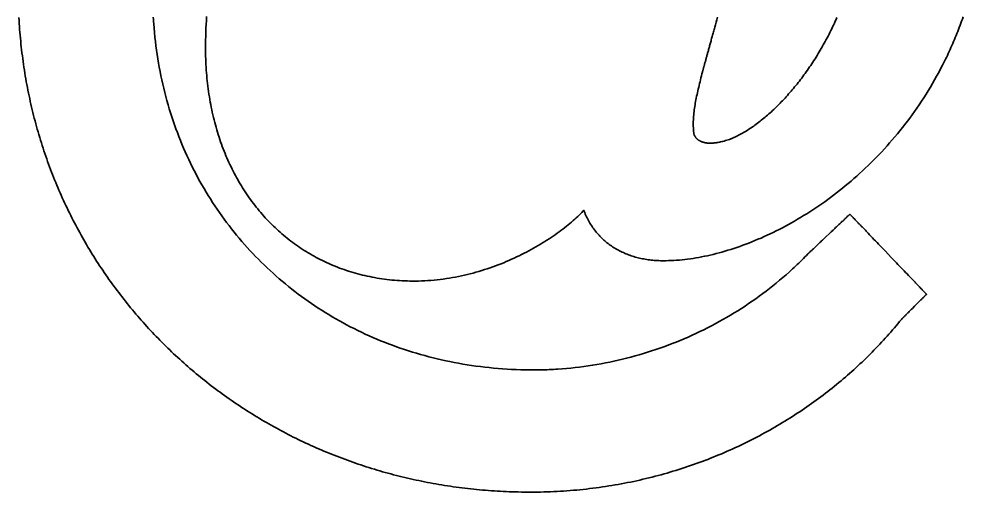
# Model space of a CAD drawing. Header units: inches. Extents: x -10 to 141, y 12 to 85.
# Drawn here: x 70.4 to 139.2, y 12 to 46.4 of the extents above; entities that cross this region are included whole.
import ezdxf

# ---------------------------------------------------------------- set-up
doc = ezdxf.new("R2010")
doc.units = ezdxf.units.IN
doc.header["$MEASUREMENT"] = 0
doc.layers.add('Layer 1', color=7, linetype='Continuous')

msp = doc.modelspace()

# ---------------------------------------------------------------- linework, layer by layer
at = {"layer": 'Layer 1', "color": 250, "lineweight": 35}
for points in [[(70.385, 46.542), (70.397, 46.325), (70.41, 46.109), (70.425, 45.893), (70.441, 45.677), (70.458, 45.462), (70.476, 45.247), (70.495, 45.033), (70.516, 44.819), (70.538, 44.605), (70.561, 44.392), (70.585, 44.179), (70.61, 43.967), (70.636, 43.755), (70.664, 43.544), (70.693, 43.333), (70.723, 43.122), (70.754, 42.912), (70.786, 42.702), (70.82, 42.493), (70.854, 42.284), (70.89, 42.076), (70.927, 41.868), (70.965, 41.661), (71.004, 41.454), (71.044, 41.248), (71.086, 41.042), (71.128, 40.836), (71.172, 40.631), (71.217, 40.427), (71.263, 40.223), (71.31, 40.019), (71.358, 39.816), (71.407, 39.613), (71.458, 39.411), (71.509, 39.21), (71.562, 39.009), (71.615, 38.808), (71.67, 38.608), (71.726, 38.408), (71.783, 38.209), (71.841, 38.011), (71.9, 37.813), (71.96, 37.615), (72.021, 37.418), (72.084, 37.222), (72.147, 37.026), (72.212, 36.831), (72.277, 36.636), (72.344, 36.442), (72.411, 36.248), (72.48, 36.055), (72.55, 35.862), (72.62, 35.67), (72.692, 35.478), (72.765, 35.287), (72.839, 35.097), (72.914, 34.907), (72.989, 34.717), (73.066, 34.529), (73.144, 34.34), (73.223, 34.153), (73.303, 33.966), (73.384, 33.779), (73.466, 33.593), (73.549, 33.408), (73.633, 33.223), (73.718, 33.039), (73.804, 32.856), (73.891, 32.673), (73.979, 32.491), (74.068, 32.309), (74.158, 32.128), (74.249, 31.947), (74.341, 31.767), (74.434, 31.588), (74.528, 31.409), (74.622, 31.231), (74.718, 31.054), (74.815, 30.877), (74.912, 30.701), (75.011, 30.525), (75.111, 30.35), (75.211, 30.176), (75.313, 30.002), (75.415, 29.829), (75.518, 29.657), (75.622, 29.485), (75.728, 29.314), (75.834, 29.144), (75.941, 28.974), (76.049, 28.805), (76.158, 28.637), (76.267, 28.469), (76.378, 28.302), (76.49, 28.135), (76.602, 27.97), (76.715, 27.804), (76.83, 27.64), (76.945, 27.476), (77.061, 27.313), (77.178, 27.151), (77.296, 26.989), (77.414, 26.828), (77.534, 26.668), (77.654, 26.509), (77.776, 26.35), (77.898, 26.192), (78.021, 26.034), (78.145, 25.878), (78.27, 25.722), (78.395, 25.566), (78.522, 25.412), (78.649, 25.258), (78.777, 25.105), (78.906, 24.952), (79.036, 24.801), (79.167, 24.65), (79.298, 24.5), (79.43, 24.35), (79.564, 24.202), (79.698, 24.054), (79.832, 23.906), (79.968, 23.76), (80.104, 23.614), (80.242, 23.469), (80.38, 23.325), (80.518, 23.182), (80.658, 23.039), (80.798, 22.897), (80.94, 22.756), (81.082, 22.616), (81.224, 22.476), (81.368, 22.338), (81.512, 22.2), (81.657, 22.063), (81.803, 21.926), (81.95, 21.791), (82.097, 21.656), (82.245, 21.522), (82.394, 21.389), (82.544, 21.256), (82.694, 21.125), (82.846, 20.994), (82.997, 20.864), (83.15, 20.735), (83.304, 20.606), (83.458, 20.479), (83.613, 20.352), (83.768, 20.226), (83.924, 20.101), (84.081, 19.977), (84.239, 19.854), (84.398, 19.731), (84.557, 19.61), (84.717, 19.489), (84.877, 19.369), (85.039, 19.25), (85.201, 19.132), (85.363, 19.014), (85.527, 18.898), (85.691, 18.782), (85.856, 18.667), (86.021, 18.553), (86.187, 18.44), (86.354, 18.328), (86.521, 18.217), (86.69, 18.106), (86.858, 17.997), (87.028, 17.888), (87.198, 17.78), (87.369, 17.673), (87.54, 17.567), (87.712, 17.462), (87.885, 17.358), (88.058, 17.255), (88.232, 17.152), (88.407, 17.051), (88.582, 16.95), (88.758, 16.85), (88.935, 16.752), (89.112, 16.654), (89.29, 16.557), (89.468, 16.461), (89.647, 16.366), (89.827, 16.272), (90.007, 16.179), (90.188, 16.087), (90.369, 15.995), (90.551, 15.905), (90.734, 15.816), (90.917, 15.727), (91.101, 15.64), (91.285, 15.553), (91.47, 15.467), (91.656, 15.383), (91.842, 15.299), (92.029, 15.217), (92.216, 15.135), (92.404, 15.054), (92.592, 14.974), (92.781, 14.896), (92.971, 14.818), (93.161, 14.741), (93.351, 14.665), (93.543, 14.59), (93.734, 14.516), (93.926, 14.444), (94.119, 14.372), (94.313, 14.301), (94.506, 14.231), (94.701, 14.162), (94.896, 14.094), (95.091, 14.028), (95.287, 13.962), (95.483, 13.897), (95.68, 13.833), (95.878, 13.77), (96.076, 13.709), (96.274, 13.648), (96.473, 13.588), (96.672, 13.53), (96.872, 13.472), (97.073, 13.416), (97.274, 13.36), (97.475, 13.306), (97.677, 13.253), (97.879, 13.2), (98.082, 13.149), (98.285, 13.099), (98.489, 13.05), (98.693, 13.002), (98.898, 12.955), (99.103, 12.909), (99.308, 12.864), (99.514, 12.82), (99.72, 12.777), (99.927, 12.736), (100.135, 12.695), (100.342, 12.656), (100.551, 12.617), (100.759, 12.58), (100.968, 12.544), (101.178, 12.509), (101.387, 12.475), (101.598, 12.442), (101.808, 12.41), (102.019, 12.38), (102.231, 12.35), (102.443, 12.322), (102.655, 12.295), (102.868, 12.269), (103.081, 12.244), (103.294, 12.22), (103.508, 12.197), (103.722, 12.175), (103.937, 12.155), (104.152, 12.136), (104.367, 12.117), (104.583, 12.1), (104.799, 12.084), (105.015, 12.07), (105.232, 12.056), (105.449, 12.044), (105.667, 12.032), (105.885, 12.022), (106.103, 12.013), (106.321, 12.006), (106.54, 11.999), (106.759, 11.994), (106.979, 11.989), (107.199, 11.986), (107.419, 11.984), (107.639, 11.984), (107.653, 11.984), (107.661, 11.984), (107.677, 11.984), (107.707, 11.984), (107.768, 11.984), (107.89, 11.985), (108.134, 11.987), (108.377, 11.991), (108.619, 11.996), (108.861, 12.003), (109.102, 12.012), (109.343, 12.022), (109.583, 12.034), (109.822, 12.048), (110.061, 12.062), (110.299, 12.079), (110.537, 12.097), (110.774, 12.116), (111.011, 12.137), (111.247, 12.16), (111.482, 12.184), (111.717, 12.209), (111.951, 12.236), (112.184, 12.265), (112.417, 12.295), (112.649, 12.326), (112.881, 12.359), (113.112, 12.393), (113.342, 12.429), (113.572, 12.466), (113.8, 12.505), (114.029, 12.545), (114.256, 12.586), (114.483, 12.629), (114.71, 12.673), (114.935, 12.719), (115.16, 12.766), (115.385, 12.814), (115.608, 12.864), (115.831, 12.915), (116.053, 12.967), (116.275, 13.021), (116.496, 13.076), (116.716, 13.133), (116.935, 13.19), (117.154, 13.249), (117.372, 13.31), (117.589, 13.372), (117.805, 13.435), (118.021, 13.499), (118.236, 13.564), (118.45, 13.631), (118.664, 13.699), (118.877, 13.769), (119.089, 13.839), (119.3, 13.911), (119.51, 13.984), (119.72, 14.059), (119.929, 14.134), (120.137, 14.211), (120.344, 14.289), (120.551, 14.368), (120.757, 14.448), (120.962, 14.53), (121.166, 14.613), (121.369, 14.696), (121.572, 14.781), (121.774, 14.868), (121.975, 14.955), (122.175, 15.044), (122.374, 15.133), (122.573, 15.224), (122.77, 15.316), (122.967, 15.409), (123.163, 15.503), (123.358, 15.598), (123.552, 15.694), (123.746, 15.792), (123.938, 15.89), (124.13, 15.99), (124.321, 16.09), (124.511, 16.192), (124.7, 16.294), (124.888, 16.398), (125.075, 16.503), (125.262, 16.609), (125.447, 16.715), (125.632, 16.823), (125.816, 16.932), (125.998, 17.042), (126.18, 17.152), (126.361, 17.264), (126.541, 17.377), (126.721, 17.49), (126.899, 17.605), (127.076, 17.721), (127.252, 17.837), (127.428, 17.955), (127.602, 18.073), (127.776, 18.192), (127.948, 18.313), (128.12, 18.434), (128.291, 18.556), (128.46, 18.679), (128.629, 18.803), (128.797, 18.927), (128.963, 19.053), (129.129, 19.179), (129.294, 19.307), (129.458, 19.435), (129.62, 19.564), (129.782, 19.693), (129.943, 19.824), (130.103, 19.956), (130.261, 20.088), (130.419, 20.221), (130.576, 20.355), (130.731, 20.489), (130.886, 20.625), (131.04, 20.761), (131.192, 20.898), (131.344, 21.036), (131.494, 21.174), (131.644, 21.314), (131.792, 21.454), (131.939, 21.594), (132.086, 21.736), (132.231, 21.878), (132.375, 22.021), (132.518, 22.164), (132.66, 22.309), (132.801, 22.453), (132.94, 22.599), (133.079, 22.745), (133.217, 22.892), (133.353, 23.04), (133.488, 23.188), (133.623, 23.337), (133.756, 23.487), (133.888, 23.637), (134.018, 23.788), (134.148, 23.939), (134.277, 24.091), (134.404, 24.244), (134.531, 24.397), (134.656, 24.551), (134.687, 24.59), (134.689, 24.592), (134.69, 24.593), (134.69, 24.594), (134.69, 24.594), (134.69, 24.594), (134.69, 24.594), (134.69, 24.594), (134.691, 24.594), (134.694, 24.597), (134.699, 24.602), (134.706, 24.609), (134.714, 24.618), (134.725, 24.629), (134.738, 24.641), (134.752, 24.655), (134.768, 24.671), (134.785, 24.689), (134.804, 24.708), (134.825, 24.729), (134.847, 24.751), (134.87, 24.774), (134.895, 24.799), (134.921, 24.825), (134.948, 24.852), (134.976, 24.88), (135.006, 24.91), (135.036, 24.94), (135.067, 24.971), (135.1, 25.004), (135.133, 25.037), (135.166, 25.07), (135.236, 25.14), (135.308, 25.212), (135.382, 25.286), (135.457, 25.361), (135.609, 25.513), (135.76, 25.665), (135.835, 25.739), (135.907, 25.812), (135.978, 25.883), (136.012, 25.917), (136.046, 25.951), (136.079, 25.984), (136.111, 26.016), (136.142, 26.047), (136.173, 26.077), (136.202, 26.107), (136.23, 26.135), (136.257, 26.162), (136.283, 26.188), (136.307, 26.212), (136.331, 26.236), (136.353, 26.258), (136.373, 26.278), (136.392, 26.297), (136.409, 26.314), (136.425, 26.33), (136.439, 26.344), (136.451, 26.357), (136.462, 26.367), (136.471, 26.376), (136.477, 26.382), (136.482, 26.387), (136.485, 26.39), (136.485, 26.391), (136.483, 26.392), (136.48, 26.396), (136.475, 26.401), (136.469, 26.408), (136.461, 26.416), (136.451, 26.426), (136.44, 26.438), (136.427, 26.451), (136.413, 26.466), (136.398, 26.482), (136.381, 26.5), (136.362, 26.519), (136.342, 26.54), (136.321, 26.562), (136.299, 26.585), (136.275, 26.61), (136.25, 26.636), (136.224, 26.664), (136.196, 26.693), (136.167, 26.723), (136.137, 26.754), (136.106, 26.787), (136.074, 26.82), (136.041, 26.855), (136.006, 26.891), (135.971, 26.928), (135.934, 26.967), (135.896, 27.006), (135.858, 27.046), (135.818, 27.088), (135.777, 27.13), (135.736, 27.174), (135.694, 27.218), (135.65, 27.263), (135.606, 27.309), (135.561, 27.356), (135.515, 27.404), (135.469, 27.453), (135.421, 27.502), (135.373, 27.553), (135.324, 27.604), (135.275, 27.655), (135.225, 27.708), (135.174, 27.761), (135.071, 27.869), (134.965, 27.98), (134.857, 28.092), (134.747, 28.207), (134.636, 28.324), (134.523, 28.442), (134.408, 28.561), (134.293, 28.682), (134.176, 28.804), (133.941, 29.049), (133.468, 29.544), (133.233, 29.79), (133.116, 29.912), (133, 30.033), (132.886, 30.153), (132.773, 30.271), (132.661, 30.388), (132.551, 30.503), (132.443, 30.616), (132.337, 30.727), (132.233, 30.835), (132.132, 30.941), (132.082, 30.993), (132.033, 31.044), (131.985, 31.095), (131.937, 31.144), (131.89, 31.193), (131.844, 31.241), (131.799, 31.288), (131.755, 31.335), (131.711, 31.38), (131.669, 31.425), (131.627, 31.469), (131.586, 31.511), (131.546, 31.553), (131.507, 31.594), (131.469, 31.633), (131.432, 31.672), (131.397, 31.709), (131.362, 31.746), (131.328, 31.781), (131.295, 31.815), (131.264, 31.848), (131.234, 31.88), (131.205, 31.91), (131.177, 31.939), (131.15, 31.967), (131.125, 31.994), (131.1, 32.019), (131.078, 32.043), (131.056, 32.065), (131.036, 32.086), (131.017, 32.106), (131, 32.124), (130.984, 32.141), (130.969, 32.156), (130.956, 32.169), (130.945, 32.182), (130.935, 32.192), (130.926, 32.201), (130.919, 32.208), (130.914, 32.214), (130.91, 32.218), (130.908, 32.22), (130.908, 32.22), (130.907, 32.22), (130.905, 32.218), (130.903, 32.216), (130.9, 32.213), (130.895, 32.209), (130.89, 32.204), (130.884, 32.198), (130.878, 32.192), (130.87, 32.185), (130.862, 32.177), (130.853, 32.168), (130.843, 32.159), (130.832, 32.149), (130.821, 32.138), (130.809, 32.127), (130.796, 32.114), (130.782, 32.102), (130.768, 32.088), (130.753, 32.074), (130.721, 32.044), (130.687, 32.011), (130.65, 31.976), (130.61, 31.939), (130.569, 31.9), (130.525, 31.858), (130.48, 31.815), (130.432, 31.77), (130.382, 31.723), (130.331, 31.675), (130.278, 31.625), (130.224, 31.573), (130.168, 31.52), (130.111, 31.466), (130.052, 31.411), (129.993, 31.355), (129.932, 31.297), (129.871, 31.239), (129.809, 31.18), (129.682, 31.061), (129.554, 30.939), (129.425, 30.817), (129.166, 30.572), (129.038, 30.451), (128.912, 30.332), (128.85, 30.274), (128.789, 30.216), (128.73, 30.159), (128.671, 30.104), (128.613, 30.049), (128.557, 29.996), (128.502, 29.944), (128.448, 29.893), (128.396, 29.844), (128.346, 29.797), (128.298, 29.751), (128.251, 29.707), (128.207, 29.665), (128.165, 29.625), (128.124, 29.587), (128.087, 29.551), (128.051, 29.517), (128.018, 29.486), (128.003, 29.472), (127.988, 29.458), (127.974, 29.444), (127.961, 29.432), (127.948, 29.42), (127.936, 29.408), (127.925, 29.398), (127.914, 29.388), (127.905, 29.379), (127.896, 29.37), (127.887, 29.363), (127.88, 29.356), (127.874, 29.349), (127.868, 29.344), (127.863, 29.339), (127.859, 29.336), (127.856, 29.333), (127.854, 29.331), (127.852, 29.329), (127.852, 29.329), (127.852, 29.329), (127.743, 29.216), (127.633, 29.104), (127.522, 28.993), (127.411, 28.883), (127.299, 28.773), (127.187, 28.664), (127.074, 28.555), (126.96, 28.447), (126.846, 28.34), (126.731, 28.234), (126.615, 28.128), (126.499, 28.022), (126.264, 27.814), (126.027, 27.609), (125.788, 27.406), (125.546, 27.206), (125.302, 27.008), (125.056, 26.814), (124.807, 26.622), (124.556, 26.433), (124.303, 26.247), (124.048, 26.064), (123.79, 25.884), (123.531, 25.707), (123.269, 25.532), (123.006, 25.361), (122.74, 25.192), (122.472, 25.026), (122.203, 24.864), (121.932, 24.704), (121.659, 24.547), (121.384, 24.394), (121.107, 24.243), (120.828, 24.096), (120.548, 23.951), (120.267, 23.81), (119.983, 23.672), (119.698, 23.537), (119.412, 23.405), (119.124, 23.276), (118.834, 23.15), (118.543, 23.028), (118.251, 22.908), (117.957, 22.792), (117.662, 22.68), (117.365, 22.57), (117.068, 22.464), (116.769, 22.361), (116.469, 22.261), (116.168, 22.165), (115.865, 22.072), (115.562, 21.982), (115.258, 21.896), (114.952, 21.813), (114.646, 21.734), (114.339, 21.658), (114.03, 21.585), (113.721, 21.516), (113.412, 21.45), (113.101, 21.388), (112.789, 21.329), (112.477, 21.274), (112.165, 21.222), (111.851, 21.174), (111.537, 21.13), (111.223, 21.089), (110.907, 21.051), (110.592, 21.018), (110.276, 20.987), (109.959, 20.961), (109.642, 20.938), (109.484, 20.928), (109.325, 20.919), (109.166, 20.911), (109.008, 20.904), (108.849, 20.897), (108.69, 20.892), (108.531, 20.887), (108.372, 20.884), (108.213, 20.881), (108.053, 20.88), (107.894, 20.879), (107.874, 20.879), (107.864, 20.879), (107.859, 20.879), (107.857, 20.879), (107.856, 20.879), (107.853, 20.879), (107.769, 20.879), (107.601, 20.88), (107.434, 20.882), (107.267, 20.884), (107.101, 20.888), (106.934, 20.892), (106.602, 20.904), (106.272, 20.919), (105.943, 20.937), (105.614, 20.959), (105.288, 20.984), (104.962, 21.013), (104.638, 21.045), (104.315, 21.08), (103.994, 21.119), (103.674, 21.161), (103.355, 21.206), (103.038, 21.255), (102.722, 21.307), (102.407, 21.362), (102.094, 21.42), (101.783, 21.482), (101.473, 21.547), (101.164, 21.615), (100.857, 21.686), (100.552, 21.761), (100.248, 21.838), (99.946, 21.919), (99.645, 22.003), (99.346, 22.09), (99.048, 22.18), (98.753, 22.273), (98.458, 22.369), (98.166, 22.468), (97.875, 22.57), (97.586, 22.676), (97.299, 22.784), (97.013, 22.895), (96.729, 23.009), (96.447, 23.126), (96.167, 23.246), (95.888, 23.369), (95.612, 23.494), (95.337, 23.623), (95.064, 23.754), (94.793, 23.889), (94.524, 24.026), (94.257, 24.166), (93.991, 24.308), (93.728, 24.454), (93.467, 24.602), (93.207, 24.752), (92.95, 24.906), (92.695, 25.062), (92.441, 25.221), (92.19, 25.383), (91.941, 25.547), (91.694, 25.714), (91.449, 25.883), (91.206, 26.055), (90.965, 26.23), (90.727, 26.407), (90.49, 26.587), (90.256, 26.769), (90.024, 26.954), (89.794, 27.141), (89.567, 27.331), (89.341, 27.523), (89.118, 27.718), (88.898, 27.915), (88.679, 28.114), (88.463, 28.316), (88.249, 28.52), (88.038, 28.727), (87.829, 28.936), (87.622, 29.147), (87.418, 29.361), (87.217, 29.577), (87.017, 29.795), (86.82, 30.015), (86.626, 30.238), (86.434, 30.463), (86.245, 30.69), (86.058, 30.919), (85.874, 31.15), (85.692, 31.384), (85.513, 31.62), (85.337, 31.857), (85.163, 32.097), (84.991, 32.339), (84.823, 32.583), (84.657, 32.829), (84.494, 33.078), (84.333, 33.328), (84.175, 33.58), (84.02, 33.834), (83.868, 34.09), (83.718, 34.348), (83.572, 34.608), (83.428, 34.87), (83.287, 35.134), (83.148, 35.4), (83.013, 35.668), (82.88, 35.937), (82.751, 36.208), (82.624, 36.481), (82.5, 36.756), (82.379, 37.033), (82.261, 37.312), (82.146, 37.592), (82.034, 37.874), (81.926, 38.157), (81.82, 38.443), (81.717, 38.73), (81.617, 39.018), (81.52, 39.309), (81.427, 39.601), (81.336, 39.894), (81.249, 40.19), (81.165, 40.486), (81.084, 40.785), (81.006, 41.085), (80.931, 41.386), (80.86, 41.689), (80.791, 41.993), (80.726, 42.299), (80.665, 42.607), (80.606, 42.916), (80.551, 43.226), (80.499, 43.537), (80.451, 43.851), (80.406, 44.165), (80.364, 44.481), (80.326, 44.798), (80.291, 45.116), (80.259, 45.436), (80.231, 45.757), (80.207, 46.08), (80.196, 46.241), (80.185, 46.403), (80.176, 46.566)], [(84.058, 46.601), (84.04, 46.319), (84.025, 46.036), (84.011, 45.752), (84.001, 45.466), (83.992, 45.18), (83.986, 44.892), (83.982, 44.604), (83.981, 44.314), (83.981, 44.278), (83.981, 44.269), (83.981, 44.264), (83.981, 44.258), (83.981, 44.232), (83.981, 44.13), (83.983, 43.925), (83.987, 43.721), (83.993, 43.518), (84, 43.315), (84.009, 43.114), (84.02, 42.913), (84.033, 42.713), (84.047, 42.514), (84.064, 42.316), (84.082, 42.119), (84.101, 41.922), (84.123, 41.727), (84.146, 41.532), (84.171, 41.338), (84.197, 41.145), (84.226, 40.953), (84.256, 40.762), (84.287, 40.572), (84.321, 40.383), (84.356, 40.195), (84.393, 40.007), (84.431, 39.821), (84.471, 39.636), (84.513, 39.451), (84.556, 39.268), (84.601, 39.086), (84.648, 38.905), (84.696, 38.724), (84.746, 38.545), (84.797, 38.367), (84.85, 38.19), (84.905, 38.014), (84.961, 37.839), (85.019, 37.665), (85.079, 37.493), (85.14, 37.321), (85.202, 37.15), (85.266, 36.981), (85.332, 36.813), (85.399, 36.646), (85.468, 36.48), (85.539, 36.315), (85.611, 36.151), (85.684, 35.989), (85.759, 35.828), (85.835, 35.668), (85.913, 35.509), (85.993, 35.351), (86.074, 35.195), (86.156, 35.04), (86.24, 34.886), (86.325, 34.734), (86.412, 34.582), (86.501, 34.432), (86.59, 34.283), (86.682, 34.136), (86.774, 33.99), (86.868, 33.845), (86.964, 33.701), (87.061, 33.559), (87.159, 33.418), (87.259, 33.279), (87.36, 33.141), (87.463, 33.004), (87.567, 32.869), (87.672, 32.735), (87.779, 32.602), (87.887, 32.471), (87.996, 32.341), (88.107, 32.213), (88.219, 32.086), (88.333, 31.961), (88.448, 31.837), (88.564, 31.714), (88.682, 31.593), (88.801, 31.474), (88.921, 31.356), (89.042, 31.239), (89.165, 31.124), (89.289, 31.011), (89.414, 30.899), (89.541, 30.788), (89.669, 30.68), (89.798, 30.572), (89.929, 30.467), (90.061, 30.362), (90.194, 30.26), (90.328, 30.159), (90.463, 30.06), (90.6, 29.962), (90.738, 29.866), (90.877, 29.771), (91.017, 29.679), (91.159, 29.587), (91.302, 29.498), (91.446, 29.41), (91.591, 29.324), (91.737, 29.24), (91.885, 29.157), (92.033, 29.076), (92.183, 28.997), (92.334, 28.919), (92.486, 28.843), (92.64, 28.769), (92.794, 28.697), (92.95, 28.627), (93.107, 28.558), (93.264, 28.491), (93.423, 28.426), (93.583, 28.363), (93.744, 28.301), (93.907, 28.241), (94.07, 28.184), (94.234, 28.128), (94.4, 28.073), (94.566, 28.021), (94.734, 27.971), (94.903, 27.922), (95.072, 27.876), (95.243, 27.831), (95.415, 27.788), (95.588, 27.747), (95.761, 27.708), (95.936, 27.671), (96.112, 27.636), (96.289, 27.603), (96.467, 27.572), (96.646, 27.543), (96.826, 27.516), (97.006, 27.491), (97.188, 27.468), (97.371, 27.446), (97.555, 27.427), (97.739, 27.41), (97.925, 27.395), (98.111, 27.382), (98.299, 27.372), (98.487, 27.363), (98.677, 27.356), (98.867, 27.351), (98.962, 27.35), (98.974, 27.35), (98.98, 27.35), (98.983, 27.35), (98.998, 27.349), (99.027, 27.349), (99.257, 27.349), (99.487, 27.352), (99.716, 27.358), (99.944, 27.368), (100.171, 27.382), (100.398, 27.398), (100.624, 27.418), (100.849, 27.441), (101.073, 27.466), (101.296, 27.495), (101.518, 27.527), (101.739, 27.562), (101.959, 27.599), (102.178, 27.64), (102.396, 27.683), (102.613, 27.728), (102.828, 27.777), (103.042, 27.827), (103.255, 27.881), (103.466, 27.936), (103.676, 27.994), (103.885, 28.054), (104.092, 28.117), (104.298, 28.181), (104.502, 28.248), (104.704, 28.317), (104.905, 28.388), (105.105, 28.46), (105.302, 28.535), (105.498, 28.611), (105.693, 28.689), (105.885, 28.769), (106.076, 28.851), (106.264, 28.933), (106.451, 29.018), (106.636, 29.104), (106.819, 29.191), (107, 29.28), (107.178, 29.37), (107.355, 29.461), (107.53, 29.553), (107.702, 29.646), (107.872, 29.74), (108.04, 29.836), (108.206, 29.932), (108.369, 30.029), (108.53, 30.126), (108.689, 30.225), (108.845, 30.324), (108.998, 30.424), (109.149, 30.524), (109.298, 30.625), (109.444, 30.726), (109.587, 30.828), (109.728, 30.929), (109.866, 31.032), (110.001, 31.134), (110.133, 31.236), (110.263, 31.339), (110.39, 31.441), (110.514, 31.543), (110.635, 31.646), (110.753, 31.748), (110.868, 31.849), (110.979, 31.951), (111.088, 32.052), (111.194, 32.153), (111.296, 32.253), (111.396, 32.353), (111.492, 32.452), (111.515, 32.476), (111.527, 32.489), (111.53, 32.492), (111.531, 32.492), (111.531, 32.492), (111.532, 32.49), (111.534, 32.484), (111.554, 32.433), (111.594, 32.332), (111.636, 32.233), (111.679, 32.135), (111.724, 32.038), (111.771, 31.943), (111.819, 31.85), (111.868, 31.757), (111.919, 31.666), (111.971, 31.577), (112.025, 31.489), (112.08, 31.402), (112.136, 31.317), (112.194, 31.233), (112.253, 31.15), (112.313, 31.069), (112.375, 30.989), (112.439, 30.911), (112.503, 30.834), (112.569, 30.759), (112.636, 30.685), (112.704, 30.612), (112.774, 30.541), (112.845, 30.471), (112.917, 30.403), (112.99, 30.336), (113.065, 30.27), (113.14, 30.206), (113.217, 30.144), (113.295, 30.082), (113.374, 30.023), (113.455, 29.964), (113.536, 29.907), (113.619, 29.852), (113.702, 29.798), (113.787, 29.745), (113.873, 29.694), (113.96, 29.644), (114.048, 29.596), (114.137, 29.549), (114.227, 29.504), (114.318, 29.46), (114.41, 29.418), (114.503, 29.377), (114.597, 29.337), (114.691, 29.299), (114.787, 29.263), (114.884, 29.228), (114.982, 29.194), (115.08, 29.162), (115.18, 29.131), (115.28, 29.102), (115.381, 29.074), (115.483, 29.048), (115.586, 29.023), (115.69, 29), (115.794, 28.978), (115.9, 28.958), (116.006, 28.939), (116.113, 28.922), (116.22, 28.906), (116.329, 28.892), (116.438, 28.879), (116.547, 28.868), (116.658, 28.858), (116.769, 28.849), (116.881, 28.843), (116.993, 28.837), (117.107, 28.833), (117.22, 28.831), (117.335, 28.83), (117.338, 28.83), (117.341, 28.83), (117.343, 28.83), (117.349, 28.83), (117.373, 28.83), (117.42, 28.831), (117.515, 28.832), (117.706, 28.836), (117.899, 28.843), (118.093, 28.853), (118.288, 28.866), (118.486, 28.881), (118.684, 28.9), (118.884, 28.922), (119.085, 28.946), (119.288, 28.973), (119.492, 29.004), (119.697, 29.037), (119.904, 29.073), (120.111, 29.111), (120.32, 29.153), (120.529, 29.198), (120.74, 29.245), (120.952, 29.295), (121.164, 29.348), (121.378, 29.404), (121.592, 29.463), (121.807, 29.525), (122.023, 29.589), (122.24, 29.657), (122.457, 29.727), (122.675, 29.8), (122.893, 29.875), (123.112, 29.954), (123.332, 30.035), (123.552, 30.12), (123.772, 30.207), (123.993, 30.297), (124.214, 30.389), (124.435, 30.485), (124.657, 30.583), (124.878, 30.684), (125.1, 30.788), (125.322, 30.894), (125.545, 31.004), (125.767, 31.116), (125.989, 31.231), (126.211, 31.349), (126.433, 31.469), (126.655, 31.592), (126.876, 31.718), (127.098, 31.847), (127.319, 31.979), (127.54, 32.113), (127.76, 32.25), (127.98, 32.39), (128.2, 32.532), (128.419, 32.678), (128.637, 32.826), (128.855, 32.976), (129.073, 33.13), (129.29, 33.286), (129.506, 33.445), (129.721, 33.607), (129.935, 33.771), (130.149, 33.938), (130.362, 34.108), (130.574, 34.28), (130.785, 34.455), (130.994, 34.633), (131.203, 34.814), (131.411, 34.997), (131.618, 35.183), (131.823, 35.371), (132.027, 35.563), (132.23, 35.757), (132.432, 35.953), (132.632, 36.152), (132.831, 36.354), (133.029, 36.559), (133.225, 36.766), (133.419, 36.976), (133.612, 37.189), (133.803, 37.404), (133.993, 37.622), (134.181, 37.842), (134.367, 38.066), (134.552, 38.291), (134.734, 38.52), (134.915, 38.751), (135.094, 38.985), (135.271, 39.221), (135.446, 39.46), (135.619, 39.701), (135.79, 39.945), (135.958, 40.192), (136.125, 40.441), (136.289, 40.693), (136.451, 40.948), (136.611, 41.205), (136.769, 41.465), (136.924, 41.727), (137.076, 41.992), (137.226, 42.259), (137.374, 42.53), (137.519, 42.802), (137.662, 43.077), (137.732, 43.216), (137.802, 43.355), (137.871, 43.495), (137.939, 43.635), (138.006, 43.777), (138.073, 43.918), (138.14, 44.061), (138.205, 44.204), (138.27, 44.347), (138.334, 44.492), (138.397, 44.637), (138.46, 44.782), (138.522, 44.928), (138.583, 45.075), (138.644, 45.223), (138.703, 45.371), (138.762, 45.52), (138.821, 45.669), (138.878, 45.819), (138.935, 45.97), (138.991, 46.121), (139.046, 46.273), (139.1, 46.426), (139.154, 46.579)], [(129.963, 46.537), (129.903, 46.4), (129.842, 46.263), (129.78, 46.127), (129.716, 45.991), (129.652, 45.856), (129.588, 45.721), (129.522, 45.587), (129.456, 45.454), (129.388, 45.321), (129.32, 45.189), (129.251, 45.058), (129.182, 44.927), (129.111, 44.797), (129.04, 44.667), (128.968, 44.539), (128.896, 44.411), (128.822, 44.284), (128.748, 44.157), (128.674, 44.032), (128.598, 43.907), (128.522, 43.783), (128.446, 43.66), (128.368, 43.537), (128.291, 43.416), (128.212, 43.295), (128.133, 43.175), (128.053, 43.056), (127.973, 42.937), (127.892, 42.82), (127.811, 42.704), (127.729, 42.588), (127.647, 42.473), (127.564, 42.36), (127.481, 42.247), (127.397, 42.135), (127.313, 42.024), (127.228, 41.914), (127.143, 41.805), (127.057, 41.697), (126.971, 41.59), (126.885, 41.484), (126.798, 41.38), (126.711, 41.276), (126.624, 41.173), (126.536, 41.071), (126.448, 40.971), (126.359, 40.871), (126.271, 40.773), (126.182, 40.675), (126.092, 40.579), (126.003, 40.484), (125.913, 40.39), (125.823, 40.297), (125.733, 40.206), (125.642, 40.116), (125.552, 40.026), (125.461, 39.938), (125.37, 39.852), (125.278, 39.766), (125.187, 39.682), (125.096, 39.599), (125.004, 39.517), (124.912, 39.437), (124.821, 39.357), (124.729, 39.28), (124.637, 39.203), (124.545, 39.128), (124.453, 39.054), (124.361, 38.981), (124.269, 38.91), (124.177, 38.841), (124.085, 38.772), (123.993, 38.705), (123.901, 38.64), (123.809, 38.575), (123.717, 38.513), (123.625, 38.451), (123.534, 38.392), (123.442, 38.333), (123.351, 38.276), (123.259, 38.221), (123.168, 38.167), (123.077, 38.115), (122.986, 38.064), (122.896, 38.015), (122.805, 37.967), (122.715, 37.921), (122.625, 37.876), (122.535, 37.833), (122.446, 37.792), (122.356, 37.752), (122.267, 37.714), (122.223, 37.695), (122.212, 37.691), (122.206, 37.688), (122.203, 37.687), (122.19, 37.683), (122.138, 37.665), (122.037, 37.632), (121.939, 37.601), (121.843, 37.573), (121.749, 37.547), (121.659, 37.523), (121.57, 37.501), (121.485, 37.482), (121.401, 37.465), (121.32, 37.449), (121.242, 37.436), (121.165, 37.424), (121.091, 37.415), (121.02, 37.407), (120.95, 37.401), (120.883, 37.396), (120.818, 37.394), (120.755, 37.392), (120.694, 37.393), (120.635, 37.394), (120.578, 37.398), (120.523, 37.402), (120.47, 37.408), (120.419, 37.415), (120.37, 37.423), (120.323, 37.433), (120.278, 37.443), (120.234, 37.454), (120.192, 37.467), (120.152, 37.48), (120.113, 37.494), (120.076, 37.509), (120.041, 37.524), (120.007, 37.54), (119.975, 37.557), (119.944, 37.575), (119.915, 37.592), (119.887, 37.611), (119.861, 37.629), (119.836, 37.648), (119.812, 37.668), (119.789, 37.687), (119.768, 37.707), (119.748, 37.726), (119.729, 37.746), (119.712, 37.766), (119.695, 37.785), (119.68, 37.805), (119.665, 37.824), (119.652, 37.843), (119.639, 37.862), (119.628, 37.88), (119.617, 37.898), (119.608, 37.916), (119.599, 37.933), (119.591, 37.949), (119.584, 37.965), (119.577, 37.98), (119.571, 37.994), (119.566, 38.008), (119.562, 38.02), (119.558, 38.032), (119.554, 38.042), (119.551, 38.052), (119.549, 38.061), (119.547, 38.068), (119.546, 38.074), (119.545, 38.079), (119.544, 38.082), (119.543, 38.085), (119.543, 38.085), (119.543, 38.085), (119.543, 38.085), (119.543, 38.085), (119.543, 38.085), (119.543, 38.087), (119.536, 38.146), (119.525, 38.265), (119.516, 38.383), (119.509, 38.5), (119.504, 38.618), (119.502, 38.736), (119.502, 38.855), (119.504, 38.973), (119.508, 39.091), (119.514, 39.21), (119.522, 39.329), (119.532, 39.449), (119.543, 39.569), (119.557, 39.689), (119.572, 39.81), (119.589, 39.932), (119.607, 40.054), (119.627, 40.177), (119.648, 40.301), (119.671, 40.426), (119.694, 40.551), (119.72, 40.678), (119.746, 40.805), (119.774, 40.934), (119.802, 41.063), (119.832, 41.194), (119.862, 41.326), (119.894, 41.46), (119.926, 41.595), (119.959, 41.731), (119.993, 41.868), (120.028, 42.007), (120.063, 42.148), (120.098, 42.29), (120.134, 42.434), (120.152, 42.507), (120.162, 42.543), (120.163, 42.548), (120.163, 42.55), (120.163, 42.55), (120.163, 42.55), (120.164, 42.552), (120.165, 42.556), (120.166, 42.561), (120.168, 42.568), (120.17, 42.577), (120.173, 42.587), (120.177, 42.599), (120.18, 42.612), (120.184, 42.628), (120.189, 42.644), (120.194, 42.663), (120.199, 42.682), (120.205, 42.704), (120.212, 42.727), (120.218, 42.751), (120.225, 42.777), (120.233, 42.805), (120.241, 42.834), (120.249, 42.864), (120.258, 42.896), (120.267, 42.93), (120.277, 42.965), (120.287, 43.001), (120.297, 43.039), (120.308, 43.078), (120.319, 43.119), (120.33, 43.16), (120.342, 43.204), (120.355, 43.248), (120.367, 43.295), (120.38, 43.342), (120.394, 43.391), (120.407, 43.441), (120.421, 43.492), (120.436, 43.544), (120.45, 43.598), (120.466, 43.653), (120.481, 43.71), (120.497, 43.768), (120.513, 43.826), (120.529, 43.886), (120.546, 43.948), (120.563, 44.01), (120.581, 44.074), (120.599, 44.139), (120.617, 44.205), (120.635, 44.272), (120.654, 44.34), (120.673, 44.409), (120.692, 44.48), (120.712, 44.551), (120.732, 44.624), (120.752, 44.698), (120.772, 44.773), (120.793, 44.849), (120.814, 44.925), (120.836, 45.003), (120.857, 45.082), (120.879, 45.162), (120.901, 45.243), (120.924, 45.325), (120.946, 45.408), (120.969, 45.492), (120.993, 45.576), (121.016, 45.662), (121.04, 45.748), (121.064, 45.836), (121.112, 46.014), (121.162, 46.195), (121.213, 46.379), (121.264, 46.567)]]:
    msp.add_lwpolyline(points, dxfattribs=at)

doc.saveas('drawing.dxf')
